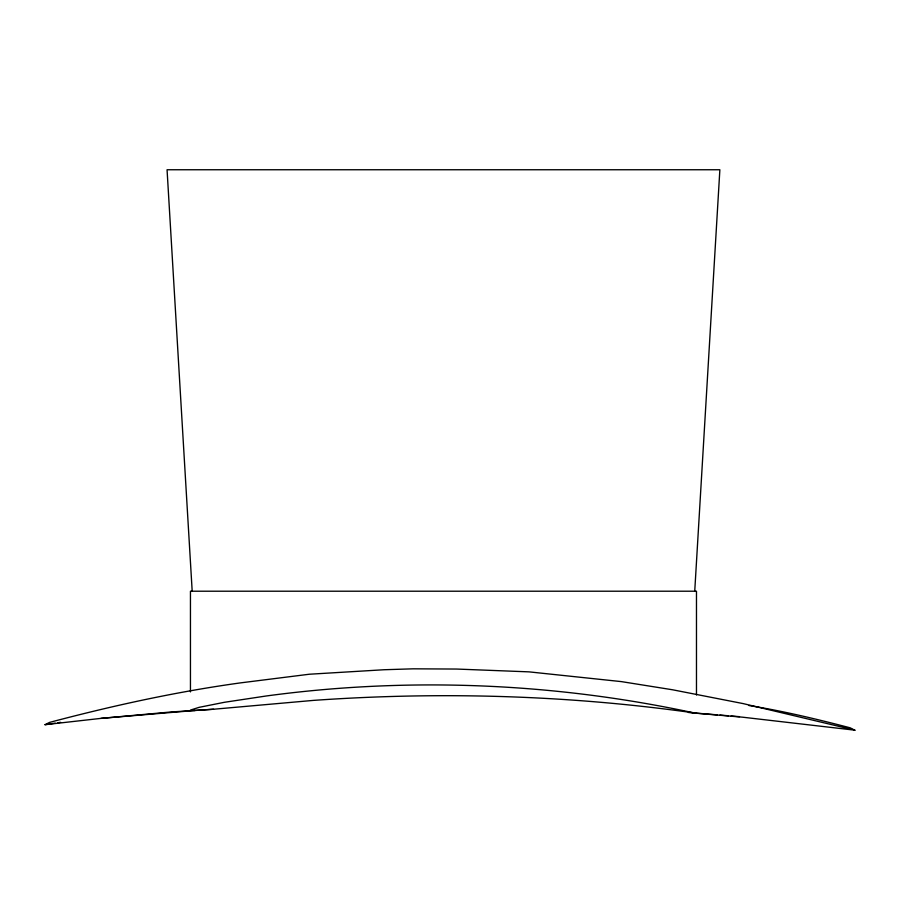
<?xml version="1.0" encoding="UTF-8"?>
<svg xmlns="http://www.w3.org/2000/svg" width="900" height="900" viewBox="0 0 900 900"><rect width="100%" height="100%" fill="white"/><g stroke="black" fill="none" stroke-linecap="round" stroke-linejoin="round"><path stroke-width="1.35" d="M694.732 591.21L719.865 169.751L167.062 169.751L192.184 591.21M55.193 723.161L45 724.68L49.613 722.385C112.433 705.758 176.085 691.762 240.536 682.875L309.319 674.235L384.12 669.735L413.145 668.824L456.57 669.049L529.02 671.861L621.405 681.615L672.604 689.783L743.164 703.597L855 730.192L742.466 717.176L695.171 713.149C554.749 682.751 408.645 676.71 266.175 695.992L224.347 702.304L199.069 707.355L190.451 710.077L194.782 710.494L213.547 709.245L313.47 700.391C441.146 691.38 569.779 695.16 696.476 713.227L695.171 713.149M57.881 722.745L60.581 722.329M45.068 724.68L100.946 718.38L171.135 711.967L213.547 709.245M100.946 718.38L194.782 710.494M688.545 712.508L717.457 714.87M719.91 715.072L728.482 715.77M731.081 715.984L739.496 716.67M749.002 705.544C783.169 711.023 816.806 719.123 850.241 727.83L854.798 730.249M696.476 694.991L696.476 591.21L190.451 591.21L190.451 691.898"/></g></svg>
